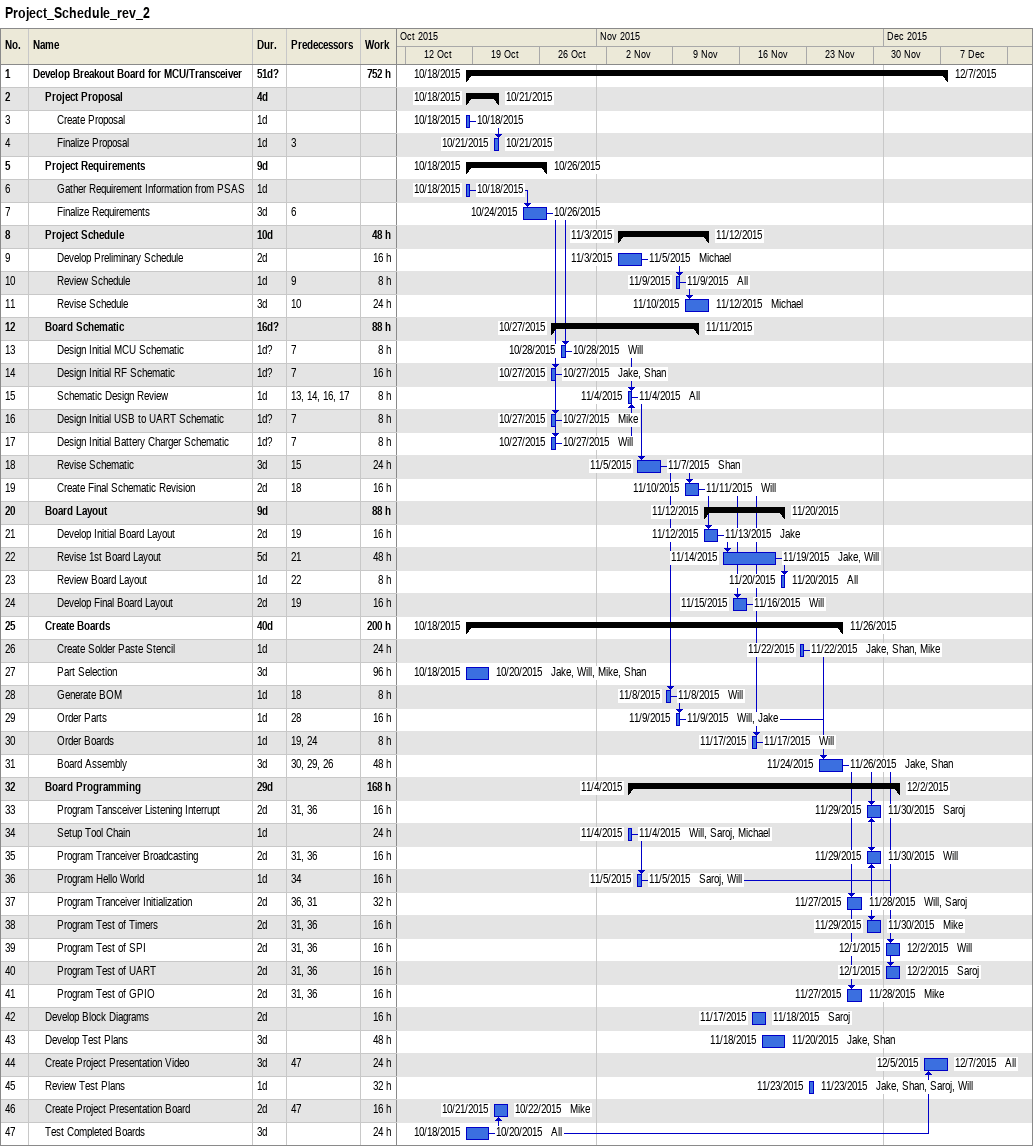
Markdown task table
Project_Schedule_rev_2

| ID | Level | Task | Duration | Start | Finish | Predecessors | Resources | Work (h) |
|---|---|---|---|---|---|---|---|---|
| 1 | 1 | **Develop Breakout Board for MCU/Transceiver** | 51d? | 2015-10-18 | 2015-12-07 |  |  | 752 |
| 2 | 2 | **Project Proposal** | 4d | 2015-10-18 | 2015-10-21 |  |  |  |
| 3 | 3 | Create Proposal | 1d | 2015-10-18 | 2015-10-18 |  |  |  |
| 4 | 3 | Finalize Proposal | 1d | 2015-10-21 | 2015-10-21 | 3 |  |  |
| 5 | 2 | **Project Requirements** | 9d | 2015-10-18 | 2015-10-26 |  |  |  |
| 6 | 3 | Gather Requirement Information from PSAS | 1d | 2015-10-18 | 2015-10-18 |  |  |  |
| 7 | 3 | Finalize Requirements | 3d | 2015-10-24 | 2015-10-26 | 6 |  |  |
| 8 | 2 | **Project Schedule** | 10d | 2015-11-03 | 2015-11-12 |  |  | 48 |
| 9 | 3 | Develop Preliminary Schedule | 2d | 2015-11-03 | 2015-11-05 |  | Michael | 16 |
| 10 | 3 | Review Schedule | 1d | 2015-11-09 | 2015-11-09 | 9 | All | 8 |
| 11 | 3 | Revise Schedule | 3d | 2015-11-10 | 2015-11-12 | 10 | Michael | 24 |
| 12 | 2 | **Board Schematic** | 16d? | 2015-10-27 | 2015-11-11 |  |  | 88 |
| 13 | 3 | Design Initial MCU Schematic | 1d? | 2015-10-28 | 2015-10-28 | 7 | Will | 8 |
| 14 | 3 | Design Initial RF Schematic | 1d? | 2015-10-27 | 2015-10-27 | 7 | Jake, Shan | 16 |
| 15 | 3 | Schematic Design Review | 1d | 2015-11-04 | 2015-11-04 | 13, 14, 16, 17 | All | 8 |
| 16 | 3 | Design Initial USB to UART Schematic | 1d? | 2015-10-27 | 2015-10-27 | 7 | Mike | 8 |
| 17 | 3 | Design Initial Battery Charger Schematic | 1d? | 2015-10-27 | 2015-10-27 | 7 | Will | 8 |
| 18 | 3 | Revise Schematic | 3d | 2015-11-05 | 2015-11-07 | 15 | Shan | 24 |
| 19 | 3 | Create Final Schematic Revision | 2d | 2015-11-10 | 2015-11-11 | 18 | Will | 16 |
| 20 | 2 | **Board Layout** | 9d | 2015-11-12 | 2015-11-20 |  |  | 88 |
| 21 | 3 | Develop Initial Board Layout | 2d | 2015-11-12 | 2015-11-13 | 19 | Jake | 16 |
| 22 | 3 | Revise 1st Board Layout | 5d | 2015-11-14 | 2015-11-19 | 21 | Jake, Will | 48 |
| 23 | 3 | Review Board Layout | 1d | 2015-11-20 | 2015-11-20 | 22 | All | 8 |
| 24 | 3 | Develop Final Board Layout | 2d | 2015-11-15 | 2015-11-16 | 19 | Will | 16 |
| 25 | 2 | **Create Boards** | 40d | 2015-10-18 | 2015-11-26 |  |  | 200 |
| 26 | 3 | Create Solder Paste Stencil | 1d | 2015-11-22 | 2015-11-22 |  | Jake, Shan, Mike | 24 |
| 27 | 3 | Part Selection | 3d | 2015-10-18 | 2015-10-20 |  | Jake, Will, Mike, Shan | 96 |
| 28 | 3 | Generate BOM | 1d | 2015-11-08 | 2015-11-08 | 18 | Will | 8 |
| 29 | 3 | Order Parts | 1d | 2015-11-09 | 2015-11-09 | 28 | Will, Jake | 16 |
| 30 | 3 | Order Boards | 1d | 2015-11-17 | 2015-11-17 | 19, 24 | Will | 8 |
| 31 | 3 | Board Assembly | 3d | 2015-11-24 | 2015-11-26 | 30, 29, 26 | Jake, Shan | 48 |
| 32 | 2 | **Board Programming** | 29d | 2015-11-04 | 2015-12-02 |  |  | 168 |
| 33 | 3 | Program Tansceiver Listening Interrupt | 2d | 2015-11-29 | 2015-11-30 | 31, 36 | Saroj | 16 |
| 34 | 3 | Setup Tool Chain | 1d | 2015-11-04 | 2015-11-04 |  | Will, Saroj, Michael | 24 |
| 35 | 3 | Program Tranceiver Broadcasting | 2d | 2015-11-29 | 2015-11-30 | 31, 36 | Will | 16 |
| 36 | 3 | Program Hello World | 1d | 2015-11-05 | 2015-11-05 | 34 | Saroj, Will | 16 |
| 37 | 3 | Program Tranceiver Initialization | 2d | 2015-11-27 | 2015-11-28 | 36, 31 | Will, Saroj | 32 |
| 38 | 3 | Program Test of Timers | 2d | 2015-11-29 | 2015-11-30 | 31, 36 | Mike | 16 |
| 39 | 3 | Program Test of SPI | 2d | 2015-12-01 | 2015-12-02 | 31, 36 | Will | 16 |
| 40 | 3 | Program Test of UART | 2d | 2015-12-01 | 2015-12-02 | 31, 36 | Saroj | 16 |
| 41 | 3 | Program Test of GPIO | 2d | 2015-11-27 | 2015-11-28 | 31, 36 | Mike | 16 |
| 42 | 2 | Develop Block Diagrams | 2d | 2015-11-17 | 2015-11-18 |  | Saroj | 16 |
| 43 | 2 | Develop Test Plans | 3d | 2015-11-18 | 2015-11-20 |  | Jake, Shan | 48 |
| 44 | 2 | Create Project Presentation Video | 3d | 2015-12-05 | 2015-12-07 | 47 | All | 24 |
| 45 | 2 | Review Test Plans | 1d | 2015-11-23 | 2015-11-23 |  | Jake, Shan, Saroj, Will | 32 |
| 46 | 2 | Create Project Presentation Board | 2d | 2015-10-21 | 2015-10-22 | 47 | Mike | 16 |
| 47 | 2 | Test Completed Boards | 3d | 2015-10-18 | 2015-10-20 |  | All | 24 |
